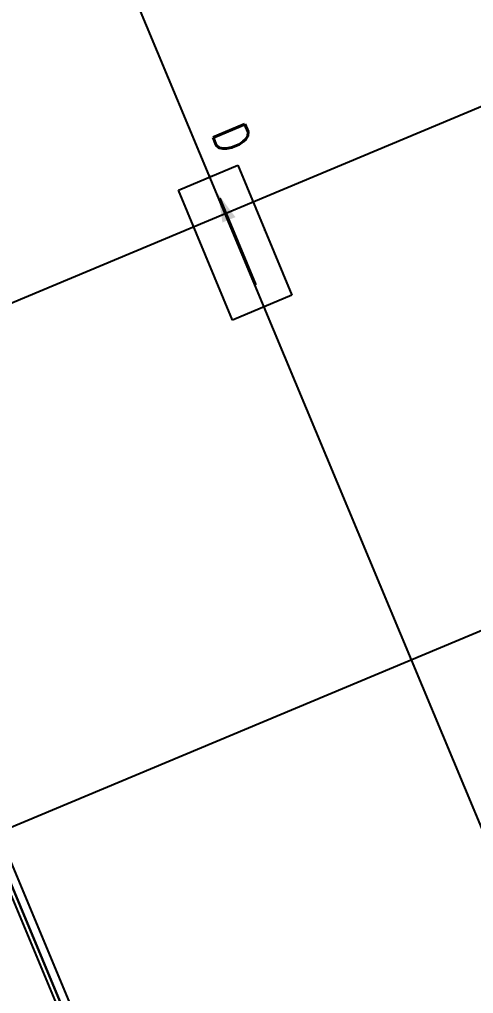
# Model space of a CAD drawing. Header units: millimetres. Extents: x 768159 to 833032, y -1374957 to -1225629.
# Drawn here: x 788674 to 790069, y -1319776 to -1316787 of the extents above; entities that cross this region are included whole.
import ezdxf
from ezdxf.enums import TextEntityAlignment as Align
from ezdxf.xclip import XClip

# ---------------------------------------------------------------- set-up
doc = ezdxf.new("R2010")
doc.units = ezdxf.units.MM
doc.header["$LTSCALE"] = 10
doc.header["$MEASUREMENT"] = 0
doc.header["$XCLIPFRAME"] = 0
for name, color, linetype in [('I—平顶—分格线', 8, 'Continuous'), ('I—平顶—暖通', 144, 'Continuous'), ('I—平顶—消防指示灯', 62, 'Continuous'), ('I—平顶—造型', 122, 'Continuous')]:
    doc.layers.add(name, color=color, linetype=linetype)
doc.styles.add('_TEL_DIM', font='SIMPLEX', dxfattribs={"width": 0.8, "height": 3.5, "bigfont": 'HZTXT'})

# ---------------------------------------------------------------- blocks, each defined once
blk = doc.blocks.new('0.001111.')
for p, q in [((-234, -0.3), (164.6, 166.3)), ((164.6, 166.3), (240.9, -16.3)), ((-132.9, -55.5), (132.9, 55.5)), ((-157.6, -183), (-234, -0.3)), ((240.9, -16.3), (-157.6, -183))]:
    blk.add_line(p, q)
for p in [(-34.7, 83), (199.3, 83.3), (-199.3, -83.3)]:
    blk.add_point(p)
blk.add_solid([(-74.8, -7.8), (-146.1, -61.1), (-58.1, -47.7)])
at = {"style": '_TEL_DIM', "flags": 1}
blk.add_attdef('A', text='', height=0.006, rotation=202.686, dxfattribs=at).set_placement((-34.7, 83), align=Align.MIDDLE_CENTER)
at = {"style": '_TEL_DIM', "width": 0.8}
blk.add_attdef('D', (-332.7, -82.4), '', height=105.9, rotation=22.686, dxfattribs=at)
blk = doc.blocks.new('*U1701')
for p, q in [((3847.1, 0), (268.9, 0)), ((3842.4, 4.7), (273.6, 4.7))]:
    blk.add_line(p, q)
blk = doc.blocks.new('4560')
at = {"layer": 'I—平顶—分格线', "color": 1}
for centre in [(-2640, -20), (-2560, -20), (-2480, -20), (-2400, -20), (-2320, -20), (-2240, -20), (-2160, -20), (-2080, -20), (-2640, -50), (-2600, -35), (-2560, -50), (-2520, -35), (-2480, -50), (-2440, -35), (-2400, -50), (-2360, -35), (-2320, -50), (-2280, -35), (-2240, -50), (-2200, -35), (-2160, -50), (-2120, -35), (-2080, -50), (-2680, -65), (-2640, -80), (-2600, -65), (-2560, -80), (-2520, -65), (-2480, -80), (-2440, -65), (-2400, -80), (-2360, -65), (-2320, -80), (-2280, -65), (-2240, -80), (-2200, -65), (-2160, -80), (-2120, -65), (-2080, -80), (-2680, -95), (-2640, -110), (-2600, -95), (-2560, -110), (-2520, -95), (-2480, -110), (-2440, -95), (-2400, -110), (-2360, -95), (-2320, -110), (-2280, -95), (-2240, -110), (-2200, -95), (-2160, -110), (-2120, -95), (-2080, -110), (-2720, -140), (-2680, -125), (-2640, -140), (-2600, -125), (-2560, -140), (-2520, -125), (-2480, -140), (-2440, -125), (-2400, -140), (-2360, -125), (-2320, -140), (-2280, -125), (-2240, -140), (-2200, -125), (-2160, -140), (-2120, -125), (-2080, -140), (-2720, -170), (-2680, -155), (-2640, -170), (-2600, -155), (-2560, -170), (-2520, -155), (-2480, -170), (-2440, -155), (-2400, -170), (-2360, -155), (-2320, -170), (-2280, -155), (-2240, -170), (-2200, -155), (-2160, -170), (-2120, -155), (-2080, -170), (-2720, -200), (-2680, -185), (-2640, -200), (-2600, -185), (-2560, -200), (-2520, -185), (-2480, -200), (-2440, -185), (-2400, -200), (-2360, -185), (-2320, -200), (-2280, -185), (-2240, -200), (-2200, -185), (-2160, -200), (-2120, -185), (-2080, -200), (-2720, -230), (-2680, -215), (-2640, -230), (-2600, -215), (-2560, -230), (-2520, -215), (-2480, -230), (-2440, -215), (-2400, -230), (-2360, -215), (-2320, -230), (-2280, -215), (-2240, -230), (-2200, -215), (-2160, -230), (-2120, -215), (-2080, -230), (-2760, -245), (-2720, -260), (-2680, -245), (-2640, -260), (-2600, -245), (-2560, -260), (-2520, -245), (-2480, -260), (-2440, -245), (-2400, -260), (-2360, -245), (-2320, -260), (-2280, -245), (-2240, -260), (-2200, -245), (-2160, -260), (-2120, -245), (-2080, -260), (-2760, -275), (-2720, -290), (-2680, -275), (-2640, -290), (-2600, -275), (-2560, -290), (-2520, -275), (-2480, -290), (-2440, -275), (-2400, -290), (-2360, -275), (-2320, -290), (-2280, -275), (-2240, -290), (-2200, -275), (-2160, -290), (-2120, -275), (-2080, -290), (-2760, -305), (-2720, -320), (-2680, -305), (-2640, -320), (-2600, -305), (-2560, -320), (-2520, -305), (-2480, -320), (-2440, -305), (-2400, -320), (-2360, -305), (-2320, -320), (-2280, -305), (-2240, -320), (-2200, -305), (-2160, -320), (-2120, -305), (-2080, -320), (-2800, -350), (-2760, -335), (-2720, -350), (-2680, -335), (-2640, -350), (-2600, -335), (-2560, -350), (-2520, -335), (-2480, -350), (-2440, -335), (-2400, -350), (-2360, -335), (-2320, -350), (-2280, -335), (-2240, -350), (-2200, -335), (-2160, -350), (-2120, -335), (-2080, -350), (-2760, -365), (-2720, -380), (-2680, -365), (-2640, -380), (-2600, -365), (-2560, -380), (-2520, -365), (-2480, -380), (-2440, -365), (-2400, -380), (-2360, -365), (-2320, -380), (-2280, -365), (-2240, -380), (-2200, -365), (-2160, -380), (-2120, -365), (-2080, -380), (-2680, -395), (-2640, -410), (-2600, -395), (-2560, -410), (-2520, -395), (-2480, -410), (-2440, -395), (-2400, -410), (-2360, -395), (-2320, -410), (-2280, -395), (-2240, -410), (-2200, -395), (-2160, -410), (-2120, -395), (-2080, -410), (-2600, -425), (-2560, -440), (-2520, -425), (-2480, -440), (-2440, -425), (-2400, -440), (-2360, -425), (-2320, -440), (-2280, -425), (-2240, -440), (-2200, -425), (-2160, -440), (-2120, -425), (-2080, -440), (-2520, -455), (-2480, -470), (-2440, -455), (-2400, -470), (-2360, -455), (-2320, -470), (-2280, -455), (-2240, -470), (-2200, -455), (-2160, -470), (-2120, -455), (-2080, -470), (-2440, -485), (-2400, -500), (-2360, -485), (-2320, -500), (-2280, -485), (-2240, -500), (-2200, -485), (-2160, -500), (-2120, -485), (-2080, -500), (-2360, -515), (-2320, -530), (-2280, -515), (-2240, -530), (-2200, -515), (-2160, -530), (-2120, -515), (-2080, -530), (-2280, -545), (-2240, -560), (-2200, -545), (-2160, -560), (-2120, -545), (-2080, -560), (-2320, -590), (-2280, -575), (-2240, -590), (-2200, -575), (-2160, -590), (-2120, -575), (-2080, -590), (-2320, -620), (-2280, -605), (-2240, -620), (-2200, -605), (-2160, -620), (-2120, -605), (-2080, -620), (-2320, -650), (-2280, -635), (-2240, -650), (-2200, -635), (-2160, -650), (-2120, -635), (-2080, -650), (-2320, -680), (-2280, -665), (-2240, -680), (-2200, -665), (-2160, -680), (-2120, -665), (-2080, -680), (-2360, -695), (-2320, -710), (-2280, -695), (-2240, -710), (-2200, -695), (-2160, -710), (-2120, -695), (-2080, -710), (-2360, -725), (-2320, -740), (-2280, -725), (-2240, -740), (-2200, -725), (-2160, -740), (-2120, -725), (-2080, -740), (-2400, -770), (-2360, -755), (-2320, -770), (-2280, -755), (-2240, -770), (-2200, -755), (-2160, -770), (-2120, -755), (-2080, -770), (-2400, -800), (-2360, -785), (-2320, -800), (-2280, -785), (-2240, -800), (-2200, -785), (-2160, -800), (-2120, -785), (-2080, -800), (-2400, -830), (-2360, -815), (-2320, -830), (-2280, -815), (-2240, -830), (-2200, -815), (-2160, -830), (-2120, -815), (-2080, -830), (-2400, -860), (-2360, -845), (-2320, -860), (-2280, -845), (-2240, -860), (-2200, -845), (-2160, -860), (-2120, -845), (-2080, -860), (-2440, -875), (-2400, -890), (-2360, -875), (-2320, -890), (-2280, -875), (-2240, -890), (-2200, -875), (-2160, -890), (-2120, -875), (-2080, -890), (-2440, -905), (-2400, -920), (-2360, -905), (-2320, -920), (-2280, -905), (-2240, -920), (-2200, -905), (-2160, -920), (-2120, -905), (-2080, -920), (-2440, -935), (-2400, -950), (-2360, -935), (-2320, -950), (-2280, -935), (-2240, -950), (-2200, -935), (-2160, -950), (-2120, -935), (-2080, -950), (-2480, -980), (-2440, -965), (-2400, -980), (-2360, -965), (-2320, -980), (-2280, -965), (-2240, -980), (-2200, -965), (-2160, -980), (-2120, -965), (-2080, -980), (-2480, -1010), (-2440, -995), (-2400, -1010), (-2360, -995), (-2320, -1010), (-2280, -995), (-2240, -1010), (-2200, -995), (-2160, -1010), (-2120, -995), (-2080, -1010), (-2480, -1040), (-2440, -1025), (-2400, -1040), (-2360, -1025), (-2320, -1040), (-2280, -1025), (-2240, -1040), (-2200, -1025), (-2160, -1040), (-2120, -1025), (-2080, -1040), (-2480, -1070), (-2440, -1055), (-2400, -1070), (-2360, -1055), (-2320, -1070), (-2280, -1055), (-2240, -1070), (-2200, -1055), (-2160, -1070), (-2120, -1055), (-2080, -1070), (-2520, -1085), (-2480, -1100), (-2440, -1085), (-2400, -1100), (-2360, -1085), (-2320, -1100), (-2280, -1085), (-2240, -1100), (-2200, -1085), (-2160, -1100), (-2120, -1085), (-2080, -1100), (-2520, -1115), (-2480, -1130), (-2440, -1115), (-2400, -1130), (-2360, -1115), (-2320, -1130), (-2280, -1115), (-2240, -1130), (-2200, -1115), (-2160, -1130), (-2120, -1115), (-2080, -1130), (-2560, -1160), (-2520, -1145), (-2480, -1160), (-2440, -1145), (-2400, -1160), (-2360, -1145), (-2320, -1160), (-2280, -1145), (-2240, -1160), (-2200, -1145), (-2160, -1160), (-2120, -1145), (-2080, -1160), (-2560, -1190), (-2520, -1175), (-2480, -1190), (-2440, -1175), (-2400, -1190), (-2360, -1175), (-2320, -1190), (-2280, -1175), (-2240, -1190), (-2200, -1175), (-2160, -1190), (-2120, -1175), (-2080, -1190), (-2560, -1220), (-2520, -1205), (-2480, -1220), (-2440, -1205), (-2400, -1220), (-2360, -1205), (-2320, -1220), (-2280, -1205), (-2240, -1220), (-2200, -1205), (-2160, -1220), (-2120, -1205), (-2080, -1220), (-2560, -1250), (-2520, -1235), (-2480, -1250), (-2440, -1235), (-2400, -1250), (-2360, -1235), (-2320, -1250), (-2280, -1235), (-2240, -1250), (-2200, -1235), (-2160, -1250), (-2120, -1235), (-2080, -1250), (-2600, -1265), (-2560, -1280), (-2520, -1265), (-2480, -1280), (-2440, -1265), (-2400, -1280), (-2360, -1265), (-2320, -1280), (-2280, -1265), (-2240, -1280), (-2200, -1265), (-2160, -1280), (-2120, -1265), (-2080, -1280), (-2600, -1295), (-2560, -1310), (-2520, -1295), (-2480, -1310), (-2440, -1295), (-2400, -1310), (-2360, -1295), (-2320, -1310), (-2280, -1295), (-2240, -1310), (-2200, -1295), (-2160, -1310), (-2120, -1295), (-2080, -1310), (-2600, -1325), (-2560, -1340), (-2520, -1325), (-2480, -1340), (-2440, -1325), (-2400, -1340), (-2360, -1325), (-2320, -1340), (-2280, -1325), (-2240, -1340), (-2200, -1325), (-2160, -1340), (-2120, -1325), (-2080, -1340), (-2640, -1370), (-2600, -1355), (-2560, -1370), (-2520, -1355), (-2480, -1370), (-2440, -1355), (-2400, -1370), (-2360, -1355), (-2320, -1370), (-2280, -1355), (-2240, -1370), (-2200, -1355), (-2160, -1370), (-2120, -1355), (-2080, -1370), (-2600, -1385), (-2520, -1385), (-2440, -1385), (-2360, -1385), (-2280, -1385), (-2200, -1385), (-2120, -1385)]:
    blk.add_circle(centre, 3, dxfattribs=at)
at = {"layer": 'I—平顶—分格线', "color": 3}
for centre in [(-1990, -20), (-1890, -20), (-1790, -20), (-1690, -20), (-1590, -20), (-1490, -20), (-1390, -20), (-1290, -20), (-1190, -20), (-1090, -20), (-2040, -35), (-1990, -50), (-1940, -35), (-1890, -50), (-1840, -35), (-1790, -50), (-1740, -35), (-1690, -50), (-1640, -35), (-1590, -50), (-1540, -35), (-1490, -50), (-1440, -35), (-1390, -50), (-1340, -35), (-1290, -50), (-1240, -35), (-1190, -50), (-1140, -35), (-1090, -50), (-2040, -65), (-1990, -80), (-1940, -65), (-1890, -80), (-1840, -65), (-1790, -80), (-1740, -65), (-1690, -80), (-1640, -65), (-1590, -80), (-1540, -65), (-1490, -80), (-1440, -65), (-1390, -80), (-1340, -65), (-1290, -80), (-1240, -65), (-1190, -80), (-1140, -65), (-1090, -80), (-2040, -95), (-1990, -110), (-1940, -95), (-1890, -110), (-1840, -95), (-1790, -110), (-1740, -95), (-1690, -110), (-1640, -95), (-1590, -110), (-1540, -95), (-1490, -110), (-1440, -95), (-1390, -110), (-1340, -95), (-1290, -110), (-1240, -95), (-1190, -110), (-1140, -95), (-1090, -110), (-2040, -125), (-1990, -140), (-1940, -125), (-1890, -140), (-1840, -125), (-1790, -140), (-1740, -125), (-1690, -140), (-1640, -125), (-1590, -140), (-1540, -125), (-1490, -140), (-1440, -125), (-1390, -140), (-1340, -125), (-1290, -140), (-1240, -125), (-1190, -140), (-1140, -125), (-1090, -140), (-2040, -155), (-1990, -170), (-1940, -155), (-1890, -170), (-1840, -155), (-1790, -170), (-1740, -155), (-1690, -170), (-1640, -155), (-1590, -170), (-1540, -155), (-1490, -170), (-1440, -155), (-1390, -170), (-1340, -155), (-1290, -170), (-1240, -155), (-1190, -170), (-1140, -155), (-1090, -170), (-2040, -185), (-1990, -200), (-1940, -185), (-1890, -200), (-1840, -185), (-1790, -200), (-1740, -185), (-1690, -200), (-1640, -185), (-1590, -200), (-1540, -185), (-1490, -200), (-1440, -185), (-1390, -200), (-1340, -185), (-1290, -200), (-1240, -185), (-1190, -200), (-1140, -185), (-1090, -200), (-2040, -215), (-1990, -230), (-1940, -215), (-1890, -230), (-1840, -215), (-1790, -230), (-1740, -215), (-1690, -230), (-1640, -215), (-1590, -230), (-1540, -215), (-1490, -230), (-1440, -215), (-1390, -230), (-1340, -215), (-1290, -230), (-1240, -215), (-1190, -230), (-1140, -215), (-1090, -230), (-2040, -245), (-1990, -260), (-1940, -245), (-1890, -260), (-1840, -245), (-1790, -260), (-1740, -245), (-1690, -260), (-1640, -245), (-1590, -260), (-1540, -245), (-1490, -260), (-1440, -245), (-1390, -260), (-1340, -245), (-1290, -260), (-1240, -245), (-1190, -260), (-1140, -245), (-1090, -260), (-2040, -275), (-1990, -290), (-1940, -275), (-1890, -290), (-1840, -275), (-1790, -290), (-1740, -275), (-1690, -290), (-1640, -275), (-1590, -290), (-1540, -275), (-1490, -290), (-1440, -275), (-1390, -290), (-1340, -275), (-1290, -290), (-1240, -275), (-1190, -290), (-1140, -275), (-1090, -290), (-2040, -305), (-1990, -320), (-1940, -305), (-1890, -320), (-1840, -305), (-1790, -320), (-1740, -305), (-1690, -320), (-1640, -305), (-1590, -320), (-1540, -305), (-1490, -320), (-1440, -305), (-1390, -320), (-1340, -305), (-1290, -320), (-1240, -305), (-1190, -320), (-1140, -305), (-1090, -320), (-2040, -335), (-1990, -350), (-1940, -335), (-1890, -350), (-1840, -335), (-1790, -350), (-1740, -335), (-1690, -350), (-1640, -335), (-1590, -350), (-1540, -335), (-1490, -350), (-1440, -335), (-1390, -350), (-1340, -335), (-1290, -350), (-1240, -335), (-1190, -350), (-1140, -335), (-1090, -350), (-2040, -365), (-1990, -380), (-1940, -365), (-1890, -380), (-1840, -365), (-1790, -380), (-1740, -365), (-1690, -380), (-1640, -365), (-1590, -380), (-1540, -365), (-1490, -380), (-1440, -365), (-1390, -380), (-1340, -365), (-1290, -380), (-1240, -365), (-1190, -380), (-1140, -365), (-1090, -380), (-2040, -395), (-1990, -410), (-1940, -395), (-1890, -410), (-1840, -395), (-1790, -410), (-1740, -395), (-1690, -410), (-1640, -395), (-1590, -410), (-1540, -395), (-1490, -410), (-1440, -395), (-1390, -410), (-1340, -395), (-1290, -410), (-1240, -395), (-1190, -410), (-1140, -395), (-1090, -410), (-2040, -425), (-1990, -440), (-1940, -425), (-1890, -440), (-1840, -425), (-1790, -440), (-1740, -425), (-1690, -440), (-1640, -425), (-1590, -440), (-1540, -425), (-1490, -440), (-1440, -425), (-1390, -440), (-1340, -425), (-1290, -440), (-1240, -425), (-1190, -440), (-1140, -425), (-1090, -440), (-2040, -455), (-1990, -470), (-1940, -455), (-1890, -470), (-1840, -455), (-1790, -470), (-1740, -455), (-1690, -470), (-1640, -455), (-1590, -470), (-1540, -455), (-1490, -470), (-1440, -455), (-1390, -470), (-1340, -455), (-1290, -470), (-1240, -455), (-1190, -470), (-1140, -455), (-1090, -470), (-2040, -485), (-1990, -500), (-1940, -485), (-1890, -500), (-1840, -485), (-1790, -500), (-1740, -485), (-1690, -500), (-1640, -485), (-1590, -500), (-1540, -485), (-1490, -500), (-1440, -485), (-1390, -500), (-1340, -485), (-1290, -500), (-1240, -485), (-1190, -500), (-1140, -485), (-1090, -500), (-2040, -515), (-1990, -530), (-1940, -515), (-1890, -530), (-1840, -515), (-1790, -530), (-1740, -515), (-1690, -530), (-1640, -515), (-1590, -530), (-1540, -515), (-1490, -530), (-1440, -515), (-1390, -530), (-1340, -515), (-1290, -530), (-1240, -515), (-1190, -530), (-1140, -515), (-1090, -530), (-2040, -545), (-1990, -560), (-1940, -545), (-1890, -560), (-1840, -545), (-1790, -560), (-1740, -545), (-1690, -560), (-1640, -545), (-1590, -560), (-1540, -545), (-1490, -560), (-1440, -545), (-1390, -560), (-1340, -545), (-1290, -560), (-1240, -545), (-1190, -560), (-1140, -545), (-1090, -560), (-2040, -575), (-1990, -590), (-1940, -575), (-1890, -590), (-1840, -575), (-1790, -590), (-1740, -575), (-1690, -590), (-1640, -575), (-1590, -590), (-1540, -575), (-1490, -590), (-1440, -575), (-1390, -590), (-1340, -575), (-1290, -590), (-1240, -575), (-1190, -590), (-1140, -575), (-1090, -590), (-2040, -605), (-1990, -620), (-1940, -605), (-1890, -620), (-1840, -605), (-1790, -620), (-1740, -605), (-1690, -620), (-1640, -605), (-1590, -620), (-1540, -605), (-1490, -620), (-1440, -605), (-1390, -620), (-1340, -605), (-1290, -620), (-1240, -605), (-1190, -620), (-1140, -605), (-1090, -620), (-2040, -635), (-1990, -650), (-1940, -635), (-1890, -650), (-1840, -635), (-1790, -650), (-1740, -635), (-1690, -650), (-1640, -635), (-1590, -650), (-1540, -635), (-1490, -650), (-1440, -635), (-1390, -650), (-1340, -635), (-1290, -650), (-1240, -635), (-1190, -650), (-1140, -635), (-1090, -650), (-2040, -665), (-1990, -680), (-1940, -665), (-1890, -680), (-1840, -665), (-1790, -680), (-1740, -665), (-1690, -680), (-1640, -665), (-1590, -680), (-1540, -665), (-1490, -680), (-1440, -665), (-1390, -680), (-1340, -665), (-1290, -680), (-1240, -665), (-1190, -680), (-1140, -665), (-1090, -680), (-2040, -695), (-1990, -710), (-1940, -695), (-1890, -710), (-1840, -695), (-1790, -710), (-1740, -695), (-1690, -710), (-1640, -695), (-1590, -710), (-1540, -695), (-1490, -710), (-1440, -695), (-1390, -710), (-1340, -695), (-1290, -710), (-1240, -695), (-1190, -710), (-1140, -695), (-1090, -710), (-2040, -725), (-1990, -740), (-1940, -725), (-1890, -740), (-1840, -725), (-1790, -740), (-1740, -725), (-1690, -740), (-1640, -725), (-1590, -740), (-1540, -725), (-1490, -740), (-1440, -725), (-1390, -740), (-1340, -725), (-1290, -740), (-1240, -725), (-1190, -740), (-1140, -725), (-1090, -740), (-2040, -755), (-1990, -770), (-1940, -755), (-1890, -770), (-1840, -755), (-1790, -770), (-1740, -755), (-1690, -770), (-1640, -755), (-1590, -770), (-1540, -755), (-1490, -770), (-1440, -755), (-1390, -770), (-1340, -755), (-1290, -770), (-1240, -755), (-1190, -770), (-1140, -755), (-1090, -770), (-2040, -785), (-1990, -800), (-1940, -785), (-1890, -800), (-1840, -785), (-1790, -800), (-1740, -785), (-1690, -800), (-1640, -785), (-1590, -800), (-1540, -785), (-1490, -800), (-1440, -785), (-1390, -800), (-1340, -785), (-1290, -800), (-1240, -785), (-1190, -800), (-1140, -785), (-1090, -800), (-2040, -815), (-1990, -830), (-1940, -815), (-1890, -830), (-1840, -815), (-1790, -830), (-1740, -815), (-1690, -830), (-1640, -815), (-1590, -830), (-1540, -815), (-1490, -830), (-1440, -815), (-1390, -830), (-1340, -815), (-1290, -830), (-1240, -815), (-1190, -830), (-1140, -815), (-1090, -830), (-2040, -845), (-1990, -860), (-1940, -845), (-1890, -860), (-1840, -845), (-1790, -860), (-1740, -845), (-1690, -860), (-1640, -845), (-1590, -860), (-1540, -845), (-1490, -860), (-1440, -845), (-1390, -860), (-1340, -845), (-1290, -860), (-1240, -845), (-1190, -860), (-1140, -845), (-1090, -860), (-2040, -875), (-1990, -890), (-1940, -875), (-1890, -890), (-1840, -875), (-1790, -890), (-1740, -875), (-1690, -890), (-1640, -875), (-1590, -890), (-1540, -875), (-1490, -890), (-1440, -875), (-1390, -890), (-1340, -875), (-1290, -890), (-1240, -875), (-1190, -890), (-1140, -875), (-1090, -890), (-2040, -905), (-1990, -920), (-1940, -905), (-1890, -920), (-1840, -905), (-1790, -920), (-1740, -905), (-1690, -920), (-1640, -905), (-1590, -920), (-1540, -905), (-1490, -920), (-1440, -905), (-1390, -920), (-1340, -905), (-1290, -920), (-1240, -905), (-1190, -920), (-1140, -905), (-1090, -920), (-2040, -935), (-1990, -950), (-1940, -935), (-1890, -950), (-1840, -935), (-1790, -950), (-1740, -935), (-1690, -950), (-1640, -935), (-1590, -950), (-1540, -935), (-1490, -950), (-1440, -935), (-1390, -950), (-1340, -935), (-1290, -950), (-1240, -935), (-1190, -950), (-1140, -935), (-1090, -950), (-2040, -965), (-1990, -980), (-1940, -965), (-1890, -980), (-1840, -965), (-1790, -980), (-1740, -965), (-1690, -980), (-1640, -965), (-1590, -980), (-1540, -965), (-1490, -980), (-1440, -965), (-1390, -980), (-1340, -965), (-1290, -980), (-1240, -965), (-1190, -980), (-1140, -965), (-1090, -980), (-2040, -995), (-1990, -1010), (-1940, -995), (-1890, -1010), (-1840, -995), (-1790, -1010), (-1740, -995), (-1690, -1010), (-1640, -995), (-1590, -1010), (-1540, -995), (-1490, -1010), (-1440, -995), (-1390, -1010), (-1340, -995), (-1290, -1010), (-1240, -995), (-1190, -1010), (-1140, -995), (-1090, -1010), (-2040, -1025), (-1990, -1040), (-1940, -1025), (-1890, -1040), (-1840, -1025), (-1790, -1040), (-1740, -1025), (-1690, -1040), (-1640, -1025), (-1590, -1040), (-1540, -1025), (-1490, -1040), (-1440, -1025), (-1390, -1040), (-1340, -1025), (-1290, -1040), (-1240, -1025), (-1190, -1040), (-1140, -1025), (-1090, -1040), (-2040, -1055), (-1990, -1070), (-1940, -1055), (-1890, -1070), (-1840, -1055), (-1790, -1070), (-1740, -1055), (-1690, -1070), (-1640, -1055), (-1590, -1070), (-1540, -1055), (-1490, -1070), (-1440, -1055), (-1390, -1070), (-1340, -1055), (-1290, -1070), (-1240, -1055), (-1190, -1070), (-1140, -1055), (-1090, -1070), (-2040, -1085), (-1990, -1100), (-1940, -1085), (-1890, -1100), (-1840, -1085), (-1790, -1100), (-1740, -1085), (-1690, -1100), (-1640, -1085), (-1590, -1100), (-1540, -1085), (-1490, -1100), (-1440, -1085), (-1390, -1100), (-1340, -1085), (-1290, -1100), (-1240, -1085), (-1190, -1100), (-1140, -1085), (-1090, -1100), (-2040, -1115), (-1990, -1130), (-1940, -1115), (-1890, -1130), (-1840, -1115), (-1790, -1130), (-1740, -1115), (-1690, -1130), (-1640, -1115), (-1590, -1130), (-1540, -1115), (-1490, -1130), (-1440, -1115), (-1390, -1130), (-1340, -1115), (-1290, -1130), (-1240, -1115), (-1190, -1130), (-1140, -1115), (-1090, -1130), (-2040, -1145), (-1990, -1160), (-1940, -1145), (-1890, -1160), (-1840, -1145), (-1790, -1160), (-1740, -1145), (-1690, -1160), (-1640, -1145), (-1590, -1160), (-1540, -1145), (-1490, -1160), (-1440, -1145), (-1390, -1160), (-1340, -1145), (-1290, -1160), (-1240, -1145), (-1190, -1160), (-1140, -1145), (-1090, -1160), (-2040, -1175), (-1990, -1190), (-1940, -1175), (-1890, -1190), (-1840, -1175), (-1790, -1190), (-1740, -1175), (-1690, -1190), (-1640, -1175), (-1590, -1190), (-1540, -1175), (-1490, -1190), (-1440, -1175), (-1390, -1190), (-1340, -1175), (-1290, -1190), (-1240, -1175), (-1190, -1190), (-1140, -1175), (-1090, -1190), (-2040, -1205), (-1990, -1220), (-1940, -1205), (-1890, -1220), (-1840, -1205), (-1790, -1220), (-1740, -1205), (-1690, -1220), (-1640, -1205), (-1590, -1220), (-1540, -1205), (-1490, -1220), (-1440, -1205), (-1390, -1220), (-1340, -1205), (-1290, -1220), (-1240, -1205), (-1190, -1220), (-1140, -1205), (-1090, -1220), (-2040, -1235), (-1990, -1250), (-1940, -1235), (-1890, -1250), (-1840, -1235), (-1790, -1250), (-1740, -1235), (-1690, -1250), (-1640, -1235), (-1590, -1250), (-1540, -1235), (-1490, -1250), (-1440, -1235), (-1390, -1250), (-1340, -1235), (-1290, -1250), (-1240, -1235), (-1190, -1250), (-1140, -1235), (-1090, -1250), (-2040, -1265), (-1990, -1280), (-1940, -1265), (-1890, -1280), (-1840, -1265), (-1790, -1280), (-1740, -1265), (-1690, -1280), (-1640, -1265), (-1590, -1280), (-1540, -1265), (-1490, -1280), (-1440, -1265), (-1390, -1280), (-1340, -1265), (-1290, -1280), (-1240, -1265), (-1190, -1280), (-1140, -1265), (-1090, -1280), (-2040, -1295), (-1990, -1310), (-1940, -1295), (-1890, -1310), (-1840, -1295), (-1790, -1310), (-1740, -1295), (-1690, -1310), (-1640, -1295), (-1590, -1310), (-1540, -1295), (-1490, -1310), (-1440, -1295), (-1390, -1310), (-1340, -1295), (-1290, -1310), (-1240, -1295), (-1190, -1310), (-1140, -1295), (-1090, -1310), (-2040, -1325), (-1990, -1340), (-1940, -1325), (-1890, -1340), (-1840, -1325), (-1790, -1340), (-1740, -1325), (-1690, -1340), (-1640, -1325), (-1590, -1340), (-1540, -1325), (-1490, -1340), (-1440, -1325), (-1390, -1340), (-1340, -1325), (-1290, -1340), (-1240, -1325), (-1190, -1340), (-1140, -1325), (-1090, -1340), (-2040, -1355), (-1990, -1370), (-1940, -1355), (-1890, -1370), (-1840, -1355), (-1790, -1370), (-1740, -1355), (-1690, -1370), (-1640, -1355), (-1590, -1370), (-1540, -1355), (-1490, -1370), (-1440, -1355), (-1390, -1370), (-1340, -1355), (-1290, -1370), (-1240, -1355), (-1190, -1370), (-1140, -1355), (-1090, -1370), (-2040, -1385), (-1940, -1385), (-1840, -1385), (-1740, -1385), (-1640, -1385), (-1540, -1385), (-1440, -1385), (-1340, -1385), (-1240, -1385), (-1140, -1385)]:
    blk.add_circle(centre, 3, dxfattribs=at)
at = {"layer": 'I—平顶—分格线'}
for centre in [(-980, -20), (-860, -20), (-740, -20), (-620, -20), (-500, -20), (-380, -20), (-260, -20), (-140, -20), (-20, -20), (-1040, -35), (-980, -50), (-920, -35), (-860, -50), (-800, -35), (-740, -50), (-680, -35), (-620, -50), (-560, -35), (-500, -50), (-440, -35), (-380, -50), (-320, -35), (-260, -50), (-200, -35), (-140, -50), (-80, -35), (-20, -50), (-1040, -65), (-980, -80), (-920, -65), (-860, -80), (-800, -65), (-740, -80), (-680, -65), (-620, -80), (-560, -65), (-500, -80), (-440, -65), (-380, -80), (-320, -65), (-260, -80), (-200, -65), (-140, -80), (-80, -65), (-20, -80), (-1040, -95), (-980, -110), (-920, -95), (-860, -110), (-800, -95), (-740, -110), (-680, -95), (-620, -110), (-560, -95), (-500, -110), (-440, -95), (-380, -110), (-320, -95), (-260, -110), (-200, -95), (-140, -110), (-80, -95), (-20, -110), (-1040, -125), (-980, -140), (-920, -125), (-860, -140), (-800, -125), (-740, -140), (-680, -125), (-620, -140), (-560, -125), (-500, -140), (-440, -125), (-380, -140), (-320, -125), (-260, -140), (-200, -125), (-140, -140), (-80, -125), (-20, -140), (-1040, -155), (-980, -170), (-920, -155), (-860, -170), (-800, -155), (-740, -170), (-680, -155), (-620, -170), (-560, -155), (-500, -170), (-440, -155), (-380, -170), (-320, -155), (-260, -170), (-200, -155), (-140, -170), (-80, -155), (-20, -170), (-1040, -185), (-980, -200), (-920, -185), (-860, -200), (-800, -185), (-740, -200), (-680, -185), (-620, -200), (-560, -185), (-500, -200), (-440, -185), (-380, -200), (-320, -185), (-260, -200), (-200, -185), (-140, -200), (-80, -185), (-20, -200), (-1040, -215), (-980, -230), (-920, -215), (-860, -230), (-800, -215), (-740, -230), (-680, -215), (-620, -230), (-560, -215), (-500, -230), (-440, -215), (-380, -230), (-320, -215), (-260, -230), (-200, -215), (-140, -230), (-80, -215), (-20, -230), (-1040, -245), (-980, -260), (-920, -245), (-860, -260), (-800, -245), (-740, -260), (-680, -245), (-620, -260), (-560, -245), (-500, -260), (-440, -245), (-380, -260), (-320, -245), (-260, -260), (-200, -245), (-140, -260), (-80, -245), (-20, -260), (-1040, -275), (-980, -290), (-920, -275), (-860, -290), (-800, -275), (-740, -290), (-680, -275), (-620, -290), (-560, -275), (-500, -290), (-440, -275), (-380, -290), (-320, -275), (-260, -290), (-200, -275), (-140, -290), (-80, -275), (-20, -290), (-1040, -305), (-980, -320), (-920, -305), (-860, -320), (-800, -305), (-740, -320), (-680, -305), (-620, -320), (-560, -305), (-500, -320), (-440, -305), (-380, -320), (-320, -305), (-260, -320), (-200, -305), (-140, -320), (-80, -305), (-20, -320), (-1040, -335), (-980, -350), (-920, -335), (-860, -350), (-800, -335), (-740, -350), (-680, -335), (-620, -350), (-560, -335), (-500, -350), (-440, -335), (-380, -350), (-320, -335), (-260, -350), (-200, -335), (-140, -350), (-80, -335), (-20, -350), (-1040, -365), (-980, -380), (-920, -365), (-860, -380), (-800, -365), (-740, -380), (-680, -365), (-620, -380), (-560, -365), (-500, -380), (-440, -365), (-380, -380), (-320, -365), (-260, -380), (-200, -365), (-140, -380), (-80, -365), (-20, -380), (-1040, -395), (-980, -410), (-920, -395), (-860, -410), (-800, -395), (-740, -410), (-680, -395), (-620, -410), (-560, -395), (-500, -410), (-440, -395), (-380, -410), (-320, -395), (-260, -410), (-200, -395), (-140, -410), (-80, -395), (-20, -410), (-1040, -425), (-980, -440), (-920, -425), (-860, -440), (-800, -425), (-740, -440), (-680, -425), (-620, -440), (-560, -425), (-500, -440), (-440, -425), (-380, -440), (-320, -425), (-260, -440), (-200, -425), (-140, -440), (-80, -425), (-20, -440), (-1040, -455), (-980, -470), (-920, -455), (-860, -470), (-800, -455), (-740, -470), (-680, -455), (-620, -470), (-560, -455), (-500, -470), (-440, -455), (-380, -470), (-320, -455), (-260, -470), (-200, -455), (-140, -470), (-80, -455), (-20, -470), (-1040, -485), (-980, -500), (-920, -485), (-860, -500), (-800, -485), (-740, -500), (-680, -485), (-620, -500), (-560, -485), (-500, -500), (-440, -485), (-380, -500), (-320, -485), (-260, -500), (-200, -485), (-140, -500), (-80, -485), (-20, -500), (-1040, -515), (-980, -530), (-920, -515), (-860, -530), (-800, -515), (-740, -530), (-680, -515), (-620, -530), (-560, -515), (-500, -530), (-440, -515), (-380, -530), (-320, -515), (-260, -530), (-200, -515), (-140, -530), (-80, -515), (-20, -530), (-1040, -545), (-980, -560), (-920, -545), (-860, -560), (-800, -545), (-740, -560), (-680, -545), (-620, -560), (-560, -545), (-500, -560), (-440, -545), (-380, -560), (-320, -545), (-260, -560), (-200, -545), (-140, -560), (-80, -545), (-20, -560), (-1040, -575), (-980, -590), (-920, -575), (-860, -590), (-800, -575), (-740, -590), (-680, -575), (-620, -590), (-560, -575), (-500, -590), (-440, -575), (-380, -590), (-320, -575), (-260, -590), (-200, -575), (-140, -590), (-80, -575), (-20, -590), (-1040, -605), (-980, -620), (-920, -605), (-860, -620), (-800, -605), (-740, -620), (-680, -605), (-620, -620), (-560, -605), (-500, -620), (-440, -605), (-380, -620), (-320, -605), (-260, -620), (-200, -605), (-140, -620), (-80, -605), (-20, -620), (-1040, -635), (-980, -650), (-920, -635), (-860, -650), (-800, -635), (-740, -650), (-680, -635), (-620, -650), (-560, -635), (-500, -650), (-440, -635), (-380, -650), (-320, -635), (-260, -650), (-200, -635), (-140, -650), (-80, -635), (-20, -650), (-1040, -665), (-980, -680), (-920, -665), (-860, -680), (-800, -665), (-740, -680), (-680, -665), (-620, -680), (-560, -665), (-500, -680), (-440, -665), (-380, -680), (-320, -665), (-260, -680), (-200, -665), (-140, -680), (-80, -665), (-20, -680), (-1040, -695), (-980, -710), (-920, -695), (-860, -710), (-800, -695), (-740, -710), (-680, -695), (-620, -710), (-560, -695), (-500, -710), (-440, -695), (-380, -710), (-320, -695), (-260, -710), (-200, -695), (-140, -710), (-80, -695), (-20, -710), (-1040, -725), (-980, -740), (-920, -725), (-860, -740), (-800, -725), (-740, -740), (-680, -725), (-620, -740), (-560, -725), (-500, -740), (-440, -725), (-380, -740), (-320, -725), (-260, -740), (-200, -725), (-140, -740), (-80, -725), (-20, -740), (-1040, -755), (-980, -770), (-920, -755), (-860, -770), (-800, -755), (-740, -770), (-680, -755), (-620, -770), (-560, -755), (-500, -770), (-440, -755), (-380, -770), (-320, -755), (-260, -770), (-200, -755), (-140, -770), (-80, -755), (-20, -770), (-1040, -785), (-980, -800), (-920, -785), (-860, -800), (-800, -785), (-740, -800), (-680, -785), (-620, -800), (-560, -785), (-500, -800), (-440, -785), (-380, -800), (-320, -785), (-260, -800), (-200, -785), (-140, -800), (-80, -785), (-20, -800), (-1040, -815), (-980, -830), (-920, -815), (-860, -830), (-800, -815), (-740, -830), (-680, -815), (-620, -830), (-560, -815), (-500, -830), (-440, -815), (-380, -830), (-320, -815), (-260, -830), (-200, -815), (-140, -830), (-80, -815), (-20, -830), (-1040, -845), (-980, -860), (-920, -845), (-860, -860), (-800, -845), (-740, -860), (-680, -845), (-620, -860), (-560, -845), (-500, -860), (-440, -845), (-380, -860), (-320, -845), (-260, -860), (-200, -845), (-140, -860), (-80, -845), (-20, -860), (-1040, -875), (-980, -890), (-920, -875), (-860, -890), (-800, -875), (-740, -890), (-680, -875), (-620, -890), (-560, -875), (-500, -890), (-440, -875), (-380, -890), (-320, -875), (-260, -890), (-200, -875), (-140, -890), (-80, -875), (-20, -890), (-1040, -905), (-980, -920), (-920, -905), (-860, -920), (-800, -905), (-740, -920), (-680, -905), (-620, -920), (-560, -905), (-500, -920), (-440, -905), (-380, -920), (-320, -905), (-260, -920), (-200, -905), (-140, -920), (-80, -905), (-20, -920), (-1040, -935), (-980, -950), (-920, -935), (-860, -950), (-800, -935), (-740, -950), (-680, -935), (-620, -950), (-560, -935), (-500, -950), (-440, -935), (-380, -950), (-320, -935), (-260, -950), (-200, -935), (-140, -950), (-80, -935), (-20, -950), (-1040, -965), (-980, -980), (-920, -965), (-860, -980), (-800, -965), (-740, -980), (-680, -965), (-620, -980), (-560, -965), (-500, -980), (-440, -965), (-380, -980), (-320, -965), (-260, -980), (-200, -965), (-140, -980), (-80, -965), (-20, -980), (-1040, -995), (-980, -1010), (-920, -995), (-860, -1010), (-800, -995), (-740, -1010), (-680, -995), (-620, -1010), (-560, -995), (-500, -1010), (-440, -995), (-380, -1010), (-320, -995), (-260, -1010), (-200, -995), (-140, -1010), (-80, -995), (-20, -1010), (-1040, -1025), (-980, -1040), (-920, -1025), (-860, -1040), (-800, -1025), (-740, -1040), (-680, -1025), (-620, -1040), (-560, -1025), (-500, -1040), (-440, -1025), (-380, -1040), (-320, -1025), (-260, -1040), (-200, -1025), (-140, -1040), (-80, -1025), (-20, -1040), (-1040, -1055), (-980, -1070), (-920, -1055), (-860, -1070), (-800, -1055), (-740, -1070), (-680, -1055), (-620, -1070), (-560, -1055), (-500, -1070), (-440, -1055), (-380, -1070), (-320, -1055), (-260, -1070), (-200, -1055), (-140, -1070), (-80, -1055), (-20, -1070), (-1040, -1085), (-980, -1100), (-920, -1085), (-860, -1100), (-800, -1085), (-740, -1100), (-680, -1085), (-620, -1100), (-560, -1085), (-500, -1100), (-440, -1085), (-380, -1100), (-320, -1085), (-260, -1100), (-200, -1085), (-140, -1100), (-80, -1085), (-20, -1100), (-1040, -1115), (-980, -1130), (-920, -1115), (-860, -1130), (-800, -1115), (-740, -1130), (-680, -1115), (-620, -1130), (-560, -1115), (-500, -1130), (-440, -1115), (-380, -1130), (-320, -1115), (-260, -1130), (-200, -1115), (-140, -1130), (-80, -1115), (-20, -1130), (-1040, -1145), (-980, -1160), (-920, -1145), (-860, -1160), (-800, -1145), (-740, -1160), (-680, -1145), (-620, -1160), (-560, -1145), (-500, -1160), (-440, -1145), (-380, -1160), (-320, -1145), (-260, -1160), (-200, -1145), (-140, -1160), (-80, -1145), (-20, -1160), (-1040, -1175), (-980, -1190), (-920, -1175), (-860, -1190), (-800, -1175), (-740, -1190), (-680, -1175), (-620, -1190), (-560, -1175), (-500, -1190), (-440, -1175), (-380, -1190), (-320, -1175), (-260, -1190), (-200, -1175), (-140, -1190), (-80, -1175), (-20, -1190), (-1040, -1205), (-980, -1220), (-920, -1205), (-860, -1220), (-800, -1205), (-740, -1220), (-680, -1205), (-620, -1220), (-560, -1205), (-500, -1220), (-440, -1205), (-380, -1220), (-320, -1205), (-260, -1220), (-200, -1205), (-140, -1220), (-80, -1205), (-20, -1220), (-1040, -1235), (-980, -1250), (-920, -1235), (-860, -1250), (-800, -1235), (-740, -1250), (-680, -1235), (-620, -1250), (-560, -1235), (-500, -1250), (-440, -1235), (-380, -1250), (-320, -1235), (-260, -1250), (-200, -1235), (-140, -1250), (-80, -1235), (-20, -1250), (-1040, -1265), (-980, -1280), (-920, -1265), (-860, -1280), (-800, -1265), (-740, -1280), (-680, -1265), (-620, -1280), (-560, -1265), (-500, -1280), (-440, -1265), (-380, -1280), (-320, -1265), (-260, -1280), (-200, -1265), (-140, -1280), (-80, -1265), (-20, -1280), (-1040, -1295), (-980, -1310), (-920, -1295), (-860, -1310), (-800, -1295), (-740, -1310), (-680, -1295), (-620, -1310), (-560, -1295), (-500, -1310), (-440, -1295), (-380, -1310), (-320, -1295), (-260, -1310), (-200, -1295), (-140, -1310), (-80, -1295), (-20, -1310), (-1040, -1325), (-980, -1340), (-920, -1325), (-860, -1340), (-800, -1325), (-740, -1340), (-680, -1325), (-620, -1340), (-560, -1325), (-500, -1340), (-440, -1325), (-380, -1340), (-320, -1325), (-260, -1340), (-200, -1325), (-140, -1340), (-80, -1325), (-20, -1340), (-1040, -1355), (-980, -1370), (-920, -1355), (-860, -1370), (-800, -1355), (-740, -1370), (-680, -1355), (-620, -1370), (-560, -1355), (-500, -1370), (-440, -1355), (-380, -1370), (-320, -1355), (-260, -1370), (-200, -1355), (-140, -1370), (-80, -1355), (-20, -1370), (-1040, -1385), (-920, -1385), (-800, -1385), (-680, -1385), (-560, -1385), (-440, -1385), (-320, -1385), (-200, -1385), (-80, -1385)]:
    blk.add_circle(centre, 3, dxfattribs=at)
blk = doc.blocks.new('70')
at = {"layer": 'I—平顶—分格线', "color": 1}
for centre in [(105, -30), (135, -30), (165, -30), (195, -30), (225, -30), (255, -30), (285, -30), (315, -30), (345, -30), (375, -30), (405, -30), (435, -30), (465, -30), (495, -30), (525, -30), (555, -30), (585, -30), (615, -30), (645, -30), (675, -30), (705, -30), (735, -30), (765, -30), (795, -30), (825, -30), (855, -30), (885, -30), (915, -30), (945, -30), (975, -30), (1005, -30), (1035, -30), (1065, -30), (1095, -30), (1125, -30), (1155, -30), (1185, -30), (1215, -30), (1245, -30), (1275, -30), (1305, -30), (1335, -30), (1365, -30), (300, -100), (330, -100), (360, -100), (390, -100), (420, -100), (450, -100), (480, -100), (510, -100), (540, -100), (570, -100), (600, -100), (630, -100), (660, -100), (690, -100), (720, -100), (750, -100), (780, -100), (810, -100), (840, -100), (870, -100), (900, -100), (930, -100), (960, -100), (990, -100), (1020, -100), (1050, -100), (1080, -100), (1110, -100), (1140, -100), (1170, -100), (1200, -100), (1230, -100), (1260, -100), (1290, -100), (1320, -100), (465, -170), (495, -170), (525, -170), (555, -170), (585, -170), (615, -170), (645, -170), (675, -170), (705, -170), (735, -170), (765, -170), (795, -170), (825, -170), (855, -170), (885, -170), (915, -170), (945, -170), (975, -170), (1005, -170), (1035, -170), (1065, -170), (1095, -170), (1125, -170), (1155, -170), (1185, -170), (1215, -170), (1245, -170), (1275, -170), (1305, -170), (630, -240), (660, -240), (690, -240), (720, -240), (750, -240), (780, -240), (810, -240), (840, -240), (870, -240), (900, -240), (930, -240), (960, -240), (990, -240), (1020, -240), (1050, -240), (1080, -240), (1110, -240), (1140, -240), (1170, -240), (1200, -240), (1230, -240), (1260, -240), (795, -310), (825, -310), (855, -310), (885, -310), (915, -310), (945, -310), (975, -310), (1005, -310), (1035, -310), (1065, -310), (1095, -310), (1125, -310), (1155, -310), (1185, -310), (1215, -310), (1245, -310), (960, -380), (990, -380), (1020, -380), (1050, -380), (1080, -380), (1110, -380), (1140, -380), (1170, -380), (1200, -380), (1125, -450), (1155, -450), (1185, -450)]:
    blk.add_circle(centre, 3, dxfattribs=at)

msp = doc.modelspace()

# ---------------------------------------------------------------- linework, layer by layer
at = {"layer": 'I—平顶—分格线', "extrusion": (0.000109945, 4.5974e-05, 1)}
for points, elevation in [([(792348.5, -1324659.4), (788577.2, -1315641.2)], 26.2), ([(786685.3, -1318478.3), (791824, -1316329.3)], 26.2), ([(786577.9, -1316485), (790346.5, -1325496.6)], 26.2), ([(786374.9, -1316569.9), (790143.5, -1325581.5)], 26.2), ([(791146.7, -1318221.8), (788586.5, -1319292.2)], -9.7), ([(787842.7, -1321246), (792981.5, -1319097)], 26.2)]:
    msp.add_lwpolyline(points, dxfattribs=dict(at, elevation=elevation))
at = {"layer": 'I—平顶—造型', "extrusion": (0.000109945, 4.5974e-05, 1)}
for p, q in [((787288.3, -1316188, 52.3), (791056.9, -1325199.5, -52.1)), ((787311.4, -1316178.4, 52.3), (791080, -1325189.9, -52.1))]:
    msp.add_line(p, q, dxfattribs=at)
at = {"layer": 'I—平顶—造型', "extrusion": (0.000109945, 4.5974e-05, 1), "elevation": -25.6}
msp.add_lwpolyline([(787085.2, -1316273), (790854.1, -1325284.3)], dxfattribs=at)

# ---------------------------------------------------------------- block references
at = {"layer": 'I—平顶—分格线', "extrusion": (0.000109949, 4.59643e-05, 1)}
ref = msp.add_blockref('4560', (792089.4, -1318402.5, 26.2), dxfattribs=dict(at, rotation=292.6891386025158))
XClip(ref).set_block_clipping_path([(-2983.6667656381, -520.1305741113), (8114.6075817671, -5.0387951885)])
at = {"layer": 'I—平顶—分格线', "extrusion": (0.000109945, 4.5974e-05, 1)}
ref = msp.add_blockref('4560', (791374.4, -1318701.4, 26.2), dxfattribs=dict(at, rotation=292.694209973109))
XClip(ref).set_block_clipping_path([(-753608.91105483, -567331.4185784138), (-753307.6957494107, -564354.3601509184), (-754675.7046306417, -564215.9466042155), (-754976.919936061, -567193.005031711)])
ref = msp.add_blockref('4560', (790082.8, -1319241.6, 26.2), dxfattribs=dict(at, rotation=292.694209973109))
XClip(ref).set_block_clipping_path([(-752240.9951159144, -566070.8959744045), (-751939.9696459423, -563095.7137836348), (-753307.9919243047, -562957.2988814259), (-753609.0173942768, -565932.4810721956)])
ref = msp.add_blockref('70', (788795, -1319790.9, 26.2), dxfattribs=dict(at, rotation=22.69420997310895))
XClip(ref).set_block_clipping_path([(-561690.0002917072, 751949.3906143534), (-559823.1793513793, 751760.5078452042), (-559684.7644418443, 753128.5301959731), (-561551.5853821724, 753317.4129651223)])
at = {"layer": 'I—平顶—暖通', "extrusion": (0.000109945, 4.5974e-05, 1), "xscale": -2.729779411674138, "yscale": 2.72977941167414, "zscale": 2.729779411674135, "rotation": 112.6958107506439}
msp.add_blockref('*U1701', (787005, -1315510.9, -25.6), dxfattribs=at)
at = {"layer": 'I—平顶—消防指示灯', "ltscale": 0.001, "rotation": 269.9087031006246}
msp.add_blockref('0.001111.', (789345.1, -1317468.4, 0.1), dxfattribs=at).add_auto_attribs({'D': 'D'})

doc.saveas('drawing.dxf')
